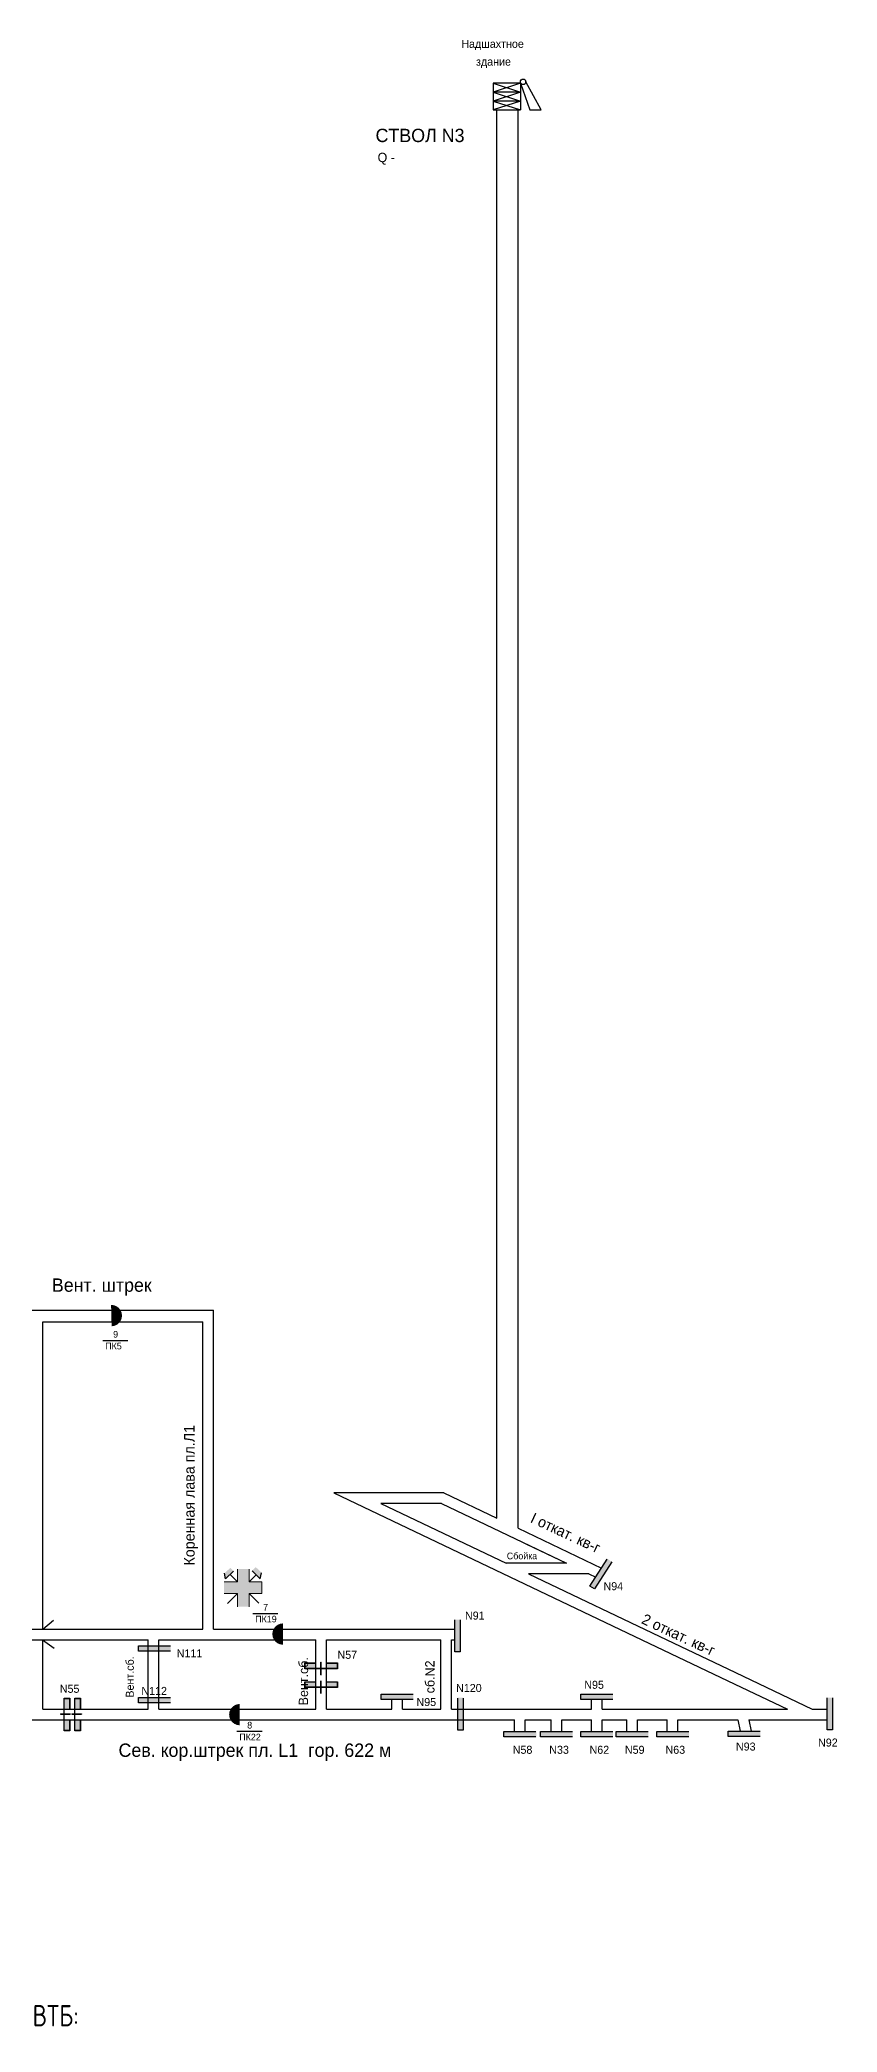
# Model space of a CAD drawing. Header units: millimetres. Extents: x -1214 to 292, y -473 to 324.
# Drawn here: x -7 to 292, y -425 to 322 of the extents above; entities that cross this region are included whole.
import ezdxf

# ---------------------------------------------------------------- set-up
doc = ezdxf.new("R2010")
doc.units = ezdxf.units.MM
for name, color, linetype in [('Двери', 7, 'Continuous'), ('Заслоны', 7, 'Continuous'), ('Номера перемычек', 7, 'Continuous'), ('Перемычки', 7, 'Continuous'), ('Пункты ВГК', 7, 'Continuous')]:
    doc.layers.add(name, color=color, linetype=linetype)
doc.styles.add('ESKD', font='Eskdwin')

msp = doc.modelspace()

# ---------------------------------------------------------------- hatches: boundary and pattern name
h = msp.add_hatch(color=256)
h.paths.add_polyline_path([(98, -288.46), (98.15, -288.46), (98.15, -286.07), (98, -286.07)])
h.paths.add_polyline_path([(98, -290.75), (98.15, -290.75), (98.15, -288.56), (98, -288.56)])
h = msp.add_hatch(color=256)
h.paths.add_polyline_path([(98, -295.47), (98.15, -295.47), (98.15, -293.09), (98, -293.09)])
h.paths.add_polyline_path([(98, -297.77), (98.15, -297.77), (98.15, -295.57), (98, -295.57)])
at = {"layer": 'Двери'}
h = msp.add_hatch(color=256, dxfattribs=at)
h.paths.add_polyline_path([(96.14, -286.36), (92.04, -286.36), (92.04, -288.56), (96.14, -288.56), (96.14, -288.46), (92.14, -288.46), (92.14, -286.46), (96.14, -286.46)])
h.paths.add_polyline_path([(100.14, -288.46), (96.14, -288.46), (96.14, -288.56), (100.14, -288.56)])
h.paths.add_polyline_path([(104.24, -286.36), (100.14, -286.36), (100.14, -286.46), (104.14, -286.46), (104.14, -288.46), (100.14, -288.46), (100.14, -288.56), (104.24, -288.56)])
h = msp.add_hatch(color=3, dxfattribs=at)
h.paths.add_polyline_path([(92.14, -286.46), (92.14, -288.46), (96.14, -288.46), (96.14, -286.46)])
h.paths.add_polyline_path([(104.14, -288.46), (104.14, -286.46), (100.14, -286.46), (100.14, -288.46)])
h = msp.add_hatch(color=256, dxfattribs=at)
h.paths.add_polyline_path([(96.14, -293.37), (92.04, -293.37), (92.04, -295.57), (96.14, -295.57), (96.14, -295.47), (92.14, -295.47), (92.14, -293.47), (96.14, -293.47)])
h.paths.add_polyline_path([(100.14, -295.47), (96.14, -295.47), (96.14, -295.57), (100.14, -295.57)])
h.paths.add_polyline_path([(104.24, -293.37), (100.14, -293.37), (100.14, -293.47), (104.14, -293.47), (104.14, -295.47), (100.14, -295.47), (100.14, -295.57), (104.24, -295.57)])
h = msp.add_hatch(color=3, dxfattribs=at)
h.paths.add_polyline_path([(92.14, -293.47), (92.14, -295.47), (96.14, -295.47), (96.14, -293.47)])
h.paths.add_polyline_path([(104.14, -295.47), (104.14, -293.47), (100.14, -293.47), (100.14, -295.47)])
h = msp.add_hatch(color=256, dxfattribs=at)
h.paths.add_polyline_path([(3.95, -303.67), (3.95, -299.57), (1.75, -299.57), (1.75, -303.67), (1.85, -303.67), (1.85, -299.67), (3.85, -299.67), (3.85, -303.67)])
h.paths.add_polyline_path([(1.85, -307.67), (1.85, -303.67), (1.75, -303.67), (1.75, -307.67)])
h.paths.add_polyline_path([(3.95, -311.77), (3.95, -307.67), (3.85, -307.67), (3.85, -311.67), (1.85, -311.67), (1.85, -307.67), (1.75, -307.67), (1.75, -311.77)])
h = msp.add_hatch(color=3, dxfattribs=at)
h.paths.add_polyline_path([(3.85, -299.67), (1.85, -299.67), (1.85, -303.67), (3.85, -303.67)])
h.paths.add_polyline_path([(1.85, -311.67), (3.85, -311.67), (3.85, -307.67), (1.85, -307.67)])
h = msp.add_hatch(color=256, dxfattribs=at)
h.paths.add_polyline_path([(7.95, -303.67), (7.95, -299.57), (5.75, -299.57), (5.75, -303.67), (5.85, -303.67), (5.85, -299.67), (7.85, -299.67), (7.85, -303.67)])
h.paths.add_polyline_path([(5.85, -307.67), (5.85, -303.67), (5.75, -303.67), (5.75, -307.67)])
h.paths.add_polyline_path([(7.95, -311.77), (7.95, -307.67), (7.85, -307.67), (7.85, -311.67), (5.85, -311.67), (5.85, -307.67), (5.75, -307.67), (5.75, -311.77)])
h = msp.add_hatch(color=3, dxfattribs=at)
h.paths.add_polyline_path([(7.85, -299.67), (5.85, -299.67), (5.85, -303.67), (7.85, -303.67)])
h.paths.add_polyline_path([(5.85, -311.67), (7.85, -311.67), (7.85, -307.67), (5.85, -307.67)])
at = {"layer": 'Заслоны'}
h = msp.add_hatch(color=7, dxfattribs=at)
h.paths.add_polyline_path([(19.57, -160.14, 0.267949), (22.99, -158.06), (19.53, -158.14)])
h.paths.add_polyline_path([(19.53, -158.14), (22.99, -158.06, 0.267949), (22.9, -154.06), (19.43, -154.14)])
h.paths.add_polyline_path([(19.43, -154.14), (22.9, -154.06, 0.267949), (19.39, -152.14)])
h = msp.add_hatch(color=7, dxfattribs=at)
h.paths.add_polyline_path([(83.85, -271.52, 0.267949), (80.38, -273.51), (83.84, -273.52)])
h.paths.add_polyline_path([(83.84, -273.52), (80.38, -273.51, 0.267949), (80.37, -277.51), (83.83, -277.52)])
h.paths.add_polyline_path([(83.83, -277.52), (80.37, -277.51, 0.267949), (83.82, -279.52)])
h = msp.add_hatch(color=7, dxfattribs=at)
h.paths.add_polyline_path([(67.65, -301.72, 0.267949), (64.18, -303.71), (67.65, -303.72)])
h.paths.add_polyline_path([(67.65, -303.72), (64.18, -303.71, 0.267949), (64.17, -307.71), (67.63, -307.72)])
h.paths.add_polyline_path([(67.63, -307.72), (64.17, -307.71, 0.267949), (67.63, -309.72)])
at = {"layer": 'Перемычки'}
h = msp.add_hatch(color=256, dxfattribs=at)
h.paths.add_polyline_path([(200.67, -258.74), (202.88, -255.29), (202.79, -255.23), (200.64, -258.6), (198.95, -257.52), (201.11, -254.15), (201.03, -254.1), (198.81, -257.55)])
h.paths.add_polyline_path([(202.79, -255.23), (202.88, -255.29), (207.25, -248.47), (205.39, -247.28), (201.03, -254.1), (201.11, -254.15), (205.42, -247.42), (207.11, -248.5)])
h = msp.add_hatch(color=3, dxfattribs=at)
h.paths.add_polyline_path([(198.95, -257.52), (200.64, -258.6), (202.79, -255.23), (201.11, -254.15)])
h.paths.add_polyline_path([(204.95, -251.86), (203.27, -250.79), (201.11, -254.15), (202.79, -255.23)])
h.paths.add_polyline_path([(204.95, -251.86), (207.11, -248.5), (205.42, -247.42), (203.27, -250.79)])
h = msp.add_hatch(color=256, dxfattribs=at)
h.paths.add_polyline_path([(150.4, -282.32), (150.4, -278.22), (150.3, -278.22), (150.3, -282.22), (148.3, -282.22), (148.3, -278.22), (148.2, -278.22), (148.2, -282.32)])
h.paths.add_polyline_path([(150.3, -278.22), (150.4, -278.22), (150.4, -270.12), (148.2, -270.12), (148.2, -278.22), (148.3, -278.22), (148.3, -270.22), (150.3, -270.22)])
h = msp.add_hatch(color=3, dxfattribs=at)
h.paths.add_polyline_path([(148.3, -282.22), (150.3, -282.22), (150.3, -278.22), (148.3, -278.22)])
h.paths.add_polyline_path([(150.3, -274.22), (148.3, -274.22), (148.3, -278.22), (150.3, -278.22)])
h.paths.add_polyline_path([(150.3, -274.22), (150.3, -270.22), (148.3, -270.22), (148.3, -274.22)])
h = msp.add_hatch(color=256, dxfattribs=at)
h.paths.add_polyline_path([(29.58, -282.05), (33.68, -282.05), (33.68, -281.95), (29.68, -281.95), (29.68, -279.95), (33.68, -279.95), (33.68, -279.85), (29.58, -279.85)])
h.paths.add_polyline_path([(33.68, -281.95), (33.68, -282.05), (41.78, -282.05), (41.78, -279.85), (33.68, -279.85), (33.68, -279.95), (41.68, -279.95), (41.68, -281.95)])
h = msp.add_hatch(color=3, dxfattribs=at)
h.paths.add_polyline_path([(29.68, -279.95), (29.68, -281.95), (33.68, -281.95), (33.68, -279.95)])
h.paths.add_polyline_path([(37.68, -281.95), (37.68, -279.95), (33.68, -279.95), (33.68, -281.95)])
h.paths.add_polyline_path([(37.68, -281.95), (41.68, -281.95), (41.68, -279.95), (37.68, -279.95)])
h = msp.add_hatch(color=256, dxfattribs=at)
h.paths.add_polyline_path([(120.5, -300.1), (124.6, -300.1), (124.6, -300), (120.6, -300), (120.6, -298), (124.6, -298), (124.6, -297.9), (120.5, -297.9)])
h.paths.add_polyline_path([(124.6, -300), (124.6, -300.1), (132.7, -300.1), (132.7, -297.9), (124.6, -297.9), (124.6, -298), (132.6, -298), (132.6, -300)])
h = msp.add_hatch(color=3, dxfattribs=at)
h.paths.add_polyline_path([(120.6, -298), (120.6, -300), (124.6, -300), (124.6, -298)])
h.paths.add_polyline_path([(128.6, -300), (128.6, -298), (124.6, -298), (124.6, -300)])
h.paths.add_polyline_path([(128.6, -300), (132.6, -300), (132.6, -298), (128.6, -298)])
h = msp.add_hatch(color=256, dxfattribs=at)
h.paths.add_polyline_path([(195.36, -300.1), (199.46, -300.1), (199.46, -300), (195.46, -300), (195.46, -298), (199.46, -298), (199.46, -297.9), (195.36, -297.9)])
h.paths.add_polyline_path([(199.46, -300), (199.46, -300.1), (207.56, -300.1), (207.56, -297.9), (199.46, -297.9), (199.46, -298), (207.46, -298), (207.46, -300)])
h = msp.add_hatch(color=3, dxfattribs=at)
h.paths.add_polyline_path([(195.46, -298), (195.46, -300), (199.46, -300), (199.46, -298)])
h.paths.add_polyline_path([(203.46, -300), (203.46, -298), (199.46, -298), (199.46, -300)])
h.paths.add_polyline_path([(203.46, -300), (207.46, -300), (207.46, -298), (203.46, -298)])
h = msp.add_hatch(color=256, dxfattribs=at)
h.paths.add_polyline_path([(29.58, -301.43), (33.68, -301.43), (33.68, -301.33), (29.68, -301.33), (29.68, -299.33), (33.68, -299.33), (33.68, -299.23), (29.58, -299.23)])
h.paths.add_polyline_path([(33.68, -301.33), (33.68, -301.43), (41.78, -301.43), (41.78, -299.23), (33.68, -299.23), (33.68, -299.33), (41.68, -299.33), (41.68, -301.33)])
h = msp.add_hatch(color=3, dxfattribs=at)
h.paths.add_polyline_path([(29.68, -299.33), (29.68, -301.33), (33.68, -301.33), (33.68, -299.33)])
h.paths.add_polyline_path([(37.68, -301.33), (37.68, -299.33), (33.68, -299.33), (33.68, -301.33)])
h.paths.add_polyline_path([(37.68, -301.33), (41.68, -301.33), (41.68, -299.33), (37.68, -299.33)])
h = msp.add_hatch(color=256, dxfattribs=at)
h.paths.add_polyline_path([(151.5, -311.62), (151.5, -307.52), (151.4, -307.52), (151.4, -311.52), (149.4, -311.52), (149.4, -307.52), (149.3, -307.52), (149.3, -311.62)])
h.paths.add_polyline_path([(151.4, -307.52), (151.5, -307.52), (151.5, -299.42), (149.3, -299.42), (149.3, -307.52), (149.4, -307.52), (149.4, -299.52), (151.4, -299.52)])
h = msp.add_hatch(color=3, dxfattribs=at)
h.paths.add_polyline_path([(149.4, -311.52), (151.4, -311.52), (151.4, -307.52), (149.4, -307.52)])
h.paths.add_polyline_path([(151.4, -303.52), (149.4, -303.52), (149.4, -307.52), (151.4, -307.52)])
h.paths.add_polyline_path([(151.4, -303.52), (151.4, -299.52), (149.4, -299.52), (149.4, -303.52)])
h = msp.add_hatch(color=256, dxfattribs=at)
h.paths.add_polyline_path([(289.97, -311.56), (289.97, -307.46), (289.87, -307.46), (289.87, -311.46), (287.87, -311.46), (287.87, -307.46), (287.77, -307.46), (287.77, -311.56)])
h.paths.add_polyline_path([(289.87, -307.46), (289.97, -307.46), (289.97, -299.36), (287.77, -299.36), (287.77, -307.46), (287.87, -307.46), (287.87, -299.46), (289.87, -299.46)])
h = msp.add_hatch(color=3, dxfattribs=at)
h.paths.add_polyline_path([(287.87, -311.46), (289.87, -311.46), (289.87, -307.46), (287.87, -307.46)])
h.paths.add_polyline_path([(289.87, -303.46), (287.87, -303.46), (287.87, -307.46), (289.87, -307.46)])
h.paths.add_polyline_path([(289.87, -303.46), (289.87, -299.46), (287.87, -299.46), (287.87, -303.46)])
h = msp.add_hatch(color=256, dxfattribs=at)
h.paths.add_polyline_path([(166.57, -314.2), (170.67, -314.2), (170.67, -314.1), (166.67, -314.1), (166.67, -312.1), (170.67, -312.1), (170.67, -312), (166.57, -312)])
h.paths.add_polyline_path([(170.67, -314.1), (170.67, -314.2), (178.77, -314.2), (178.77, -312), (170.67, -312), (170.67, -312.1), (178.67, -312.1), (178.67, -314.1)])
h = msp.add_hatch(color=3, dxfattribs=at)
h.paths.add_polyline_path([(166.67, -312.1), (166.67, -314.1), (170.67, -314.1), (170.67, -312.1)])
h.paths.add_polyline_path([(174.67, -314.1), (174.67, -312.1), (170.67, -312.1), (170.67, -314.1)])
h.paths.add_polyline_path([(174.67, -314.1), (178.67, -314.1), (178.67, -312.1), (174.67, -312.1)])
h = msp.add_hatch(color=256, dxfattribs=at)
h.paths.add_polyline_path([(180.26, -314.2), (184.36, -314.2), (184.36, -314.1), (180.36, -314.1), (180.36, -312.1), (184.36, -312.1), (184.36, -312), (180.26, -312)])
h.paths.add_polyline_path([(184.36, -314.1), (184.36, -314.2), (192.46, -314.2), (192.46, -312), (184.36, -312), (184.36, -312.1), (192.36, -312.1), (192.36, -314.1)])
h = msp.add_hatch(color=3, dxfattribs=at)
h.paths.add_polyline_path([(180.36, -312.1), (180.36, -314.1), (184.36, -314.1), (184.36, -312.1)])
h.paths.add_polyline_path([(188.36, -314.1), (188.36, -312.1), (184.36, -312.1), (184.36, -314.1)])
h.paths.add_polyline_path([(188.36, -314.1), (192.36, -314.1), (192.36, -312.1), (188.36, -312.1)])
h = msp.add_hatch(color=256, dxfattribs=at)
h.paths.add_polyline_path([(195.36, -314.2), (199.46, -314.2), (199.46, -314.1), (195.46, -314.1), (195.46, -312.1), (199.46, -312.1), (199.46, -312), (195.36, -312)])
h.paths.add_polyline_path([(199.46, -314.1), (199.46, -314.2), (207.56, -314.2), (207.56, -312), (199.46, -312), (199.46, -312.1), (207.46, -312.1), (207.46, -314.1)])
h = msp.add_hatch(color=3, dxfattribs=at)
h.paths.add_polyline_path([(195.46, -312.1), (195.46, -314.1), (199.46, -314.1), (199.46, -312.1)])
h.paths.add_polyline_path([(203.46, -314.1), (203.46, -312.1), (199.46, -312.1), (199.46, -314.1)])
h.paths.add_polyline_path([(203.46, -314.1), (207.46, -314.1), (207.46, -312.1), (203.46, -312.1)])
h = msp.add_hatch(color=256, dxfattribs=at)
h.paths.add_polyline_path([(208.63, -314.2), (212.73, -314.2), (212.73, -314.1), (208.73, -314.1), (208.73, -312.1), (212.73, -312.1), (212.73, -312), (208.63, -312)])
h.paths.add_polyline_path([(212.73, -314.1), (212.73, -314.2), (220.83, -314.2), (220.83, -312), (212.73, -312), (212.73, -312.1), (220.73, -312.1), (220.73, -314.1)])
h = msp.add_hatch(color=3, dxfattribs=at)
h.paths.add_polyline_path([(208.73, -312.1), (208.73, -314.1), (212.73, -314.1), (212.73, -312.1)])
h.paths.add_polyline_path([(216.73, -314.1), (216.73, -312.1), (212.73, -312.1), (212.73, -314.1)])
h.paths.add_polyline_path([(216.73, -314.1), (220.73, -314.1), (220.73, -312.1), (216.73, -312.1)])
h = msp.add_hatch(color=256, dxfattribs=at)
h.paths.add_polyline_path([(223.85, -314.2), (227.95, -314.2), (227.95, -314.1), (223.95, -314.1), (223.95, -312.1), (227.95, -312.1), (227.95, -312), (223.85, -312)])
h.paths.add_polyline_path([(227.95, -314.1), (227.95, -314.2), (236.05, -314.2), (236.05, -312), (227.95, -312), (227.95, -312.1), (235.95, -312.1), (235.95, -314.1)])
h = msp.add_hatch(color=3, dxfattribs=at)
h.paths.add_polyline_path([(223.95, -312.1), (223.95, -314.1), (227.95, -314.1), (227.95, -312.1)])
h.paths.add_polyline_path([(231.95, -314.1), (231.95, -312.1), (227.95, -312.1), (227.95, -314.1)])
h.paths.add_polyline_path([(231.95, -314.1), (235.95, -314.1), (235.95, -312.1), (231.95, -312.1)])
h = msp.add_hatch(color=256, dxfattribs=at)
h.paths.add_polyline_path([(250.67, -314.03), (254.77, -314.03), (254.77, -313.93), (250.77, -313.93), (250.77, -311.93), (254.77, -311.93), (254.77, -311.83), (250.67, -311.83)])
h.paths.add_polyline_path([(254.77, -313.93), (254.77, -314.03), (262.87, -314.03), (262.87, -311.83), (254.77, -311.83), (254.77, -311.93), (262.77, -311.93), (262.77, -313.93)])
h = msp.add_hatch(color=3, dxfattribs=at)
h.paths.add_polyline_path([(250.77, -311.93), (250.77, -313.93), (254.77, -313.93), (254.77, -311.93)])
h.paths.add_polyline_path([(258.77, -313.93), (258.77, -311.93), (254.77, -311.93), (254.77, -313.93)])
h.paths.add_polyline_path([(258.77, -313.93), (262.77, -313.93), (262.77, -311.93), (258.77, -311.93)])
at = {"layer": 'Пункты ВГК'}
msp.add_hatch(color=1, dxfattribs=at).paths.add_polyline_path([(71.15, -255.97), (71.15, -251.17), (66.83, -251.17), (66.83, -255.97), (61.75, -255.97), (61.75, -260.29), (66.83, -260.29), (66.83, -265.31), (71.15, -265.31), (71.15, -260.29), (75.89, -260.29), (75.89, -255.97)])
h = msp.add_hatch(color=256, dxfattribs=at)
h.paths.add_polyline_path([(73.61, -250.4), (72.23, -251.78), (75.29, -254.84), (75.81, -252.57)])
h.paths.add_polyline_path([(65.3, -251.88), (64.09, -250.67), (61.95, -252.72), (62.34, -254.84)])

# ---------------------------------------------------------------- linework, layer by layer
for p, q in [((180.6, 295.81), (174.91, 306.31)), ((172.87, 305.82), (162.61, 302.49)), ((162.61, 305.82), (172.87, 302.49)), ((172.87, 305.82), (162.61, 305.82)), ((162.61, 305.82), (162.61, 295.82)), ((162.61, 302.49), (172.87, 299.15)), ((172.87, 302.49), (162.61, 299.15)), ((172.87, 302.49), (162.61, 302.49)), ((172.87, 299.15), (162.61, 295.82)), ((162.61, 299.15), (172.87, 295.82)), ((172.87, 299.15), (162.61, 299.15)), ((172.87, 305.82), (176.42, 295.81)), ((172.87, 305.82), (172.87, 295.82)), ((162.61, 295.82), (172.87, 295.82)), ((162.61, 295.82), (162.61, 295.82)), ((164.04, -89.11), (164.04, 295.82)), ((172.04, -89.11), (172.04, 295.82)), ((176.42, 295.81), (180.6, 295.81)), ((164.04, -232.06), (164.04, -89.11)), ((172.04, -235.88), (172.04, -89.11)), ((-10.26, -154.11), (57.82, -154.11)), ((57.82, -273.69), (57.82, -154.11)), ((-6.26, -273.69), (-6.26, -158.42)), ((-6.26, -158.42), (53.82, -158.42)), ((53.82, -273.69), (53.82, -158.42)), ((102.91, -222.59), (218.42, -277.69)), ((144.19, -222.59), (102.91, -222.59)), ((144.19, -222.59), (164.04, -232.06)), ((120.58, -226.59), (167.47, -248.96)), ((143.29, -226.59), (120.58, -226.59)), ((143.29, -226.59), (190.18, -248.96)), ((172.04, -235.88), (203.27, -250.77)), ((175.08, -241.76), (190.18, -248.96)), ((190.18, -248.96), (167.47, -248.96)), ((198.56, -252.96), (175.86, -252.96)), ((175.86, -252.96), (227.72, -277.69)), ((198.56, -252.96), (201.1, -254.17)), ((-56.81, -273.69), (-6.26, -273.69)), ((-6.26, -273.69), (-2.19, -270.28)), ((-6.26, -273.69), (37.15, -273.69)), ((-6.26, -273.69), (-6.13, -273.69)), ((36.93, -273.69), (53.82, -273.69)), ((57.82, -273.69), (148.3, -273.69)), ((-36.41, -277.69), (-6.26, -277.69)), ((-6.28, -277.67), (-1.95, -280.75)), ((-6.26, -277.69), (-1.18, -277.69)), ((-6.26, -277.69), (14.58, -277.69)), ((-6.26, -303.69), (-6.26, -277.69)), ((-1.18, -277.69), (10.58, -277.69)), ((14.58, -277.69), (33.32, -277.69)), ((33.32, -303.69), (33.32, -277.69)), ((37.32, -303.69), (37.32, -277.69)), ((37.32, -277.69), (41.15, -277.69)), ((41.15, -277.69), (52.01, -277.69)), ((51.73, -277.69), (96.13, -277.69)), ((96.13, -303.69), (96.13, -277.69)), ((100.13, -303.69), (100.13, -277.69)), ((100.13, -277.69), (142.96, -277.69)), ((142.96, -303.69), (142.96, -277.69)), ((146.96, -303.69), (146.96, -277.68)), ((146.96, -277.68), (148.27, -277.68)), ((218.42, -277.69), (250.61, -293.04)), ((227.72, -277.69), (250.61, -288.61)), ((98, -286.07), (98.15, -286.07)), ((250.61, -288.61), (282.23, -303.69)), ((98, -293.46), (98.15, -293.46)), ((250.61, -293.04), (272.94, -303.69)), ((-6.26, -303.69), (10.58, -303.69)), ((-6.26, -303.69), (14.58, -303.69)), ((14.58, -303.69), (33.32, -303.69)), ((37.32, -303.69), (41.05, -303.69)), ((41.15, -303.69), (52.01, -303.69)), ((51.37, -303.69), (84.03, -303.69)), ((83.67, -303.69), (94.27, -303.69)), ((93.41, -303.69), (93.45, -303.69)), ((93.45, -303.69), (96.13, -303.69)), ((100.13, -303.69), (124.6, -303.69)), ((124.6, -303.69), (124.6, -300)), ((128.6, -303.69), (128.6, -300)), ((128.6, -303.69), (142.96, -303.69)), ((146.96, -303.69), (199.46, -303.69)), ((199.46, -303.69), (199.46, -300)), ((203.46, -303.69), (203.46, -300)), ((203.46, -303.69), (239.03, -303.69)), ((239.03, -303.69), (250.61, -303.69)), ((250.61, -303.69), (272.94, -303.69)), ((271.88, -303.69), (272.94, -303.69)), ((282.23, -303.69), (287.87, -303.69)), ((-56.81, -307.69), (14.58, -307.69)), ((14.58, -307.69), (41.15, -307.69)), ((41.15, -307.69), (163.04, -307.69)), ((163.04, -307.69), (170.67, -307.69)), ((170.67, -312.1), (170.67, -307.69)), ((174.67, -312.1), (174.67, -307.69)), ((174.67, -307.69), (184.36, -307.69)), ((184.36, -312.1), (184.36, -307.69)), ((188.36, -312.1), (188.36, -307.69)), ((188.36, -307.69), (199.46, -307.69)), ((199.46, -312.1), (199.46, -307.69)), ((203.46, -312.1), (203.46, -307.69)), ((203.46, -307.69), (212.73, -307.69)), ((212.73, -312.1), (212.73, -307.69)), ((216.73, -312.1), (216.73, -307.69)), ((216.73, -307.69), (227.93, -307.69)), ((227.93, -312.1), (227.93, -307.69)), ((231.93, -312.1), (231.93, -307.69)), ((231.93, -307.69), (238.64, -307.69)), ((235.75, -307.69), (250.61, -307.69)), ((250.61, -307.69), (252.61, -307.69)), ((252.61, -307.69), (254.42, -307.69)), ((254.42, -307.69), (255.26, -311.93)), ((258.5, -307.69), (259.33, -311.93)), ((258.5, -307.69), (266.49, -307.69)), ((266.49, -307.69), (287.87, -307.69))]:
    msp.add_line(p, q)
msp.add_circle((173.87, 306.34), 1.04)
at = {"layer": 'Двери'}
for p, q in [((98, -290.75), (98, -286.07)), ((98, -290.75), (98.15, -290.75)), ((98.15, -290.75), (98.15, -286.07)), ((98, -297.77), (98, -293.09)), ((98.15, -297.76), (98.15, -293.09)), ((0.42, -305.46), (4.08, -305.46)), ((0.42, -305.46), (4.08, -305.46)), ((0.42, -305.46), (4.08, -305.46)), ((0.42, -305.46), (4.08, -305.46)), ((0.42, -305.46), (0.42, -305.6)), ((0.42, -305.47), (4.08, -305.47)), ((0.42, -305.48), (4.08, -305.48)), ((0.42, -305.49), (4.08, -305.49)), ((0.42, -305.5), (4.08, -305.5)), ((0.42, -305.51), (4.08, -305.51)), ((0.42, -305.52), (4.08, -305.52)), ((0.42, -305.53), (4.08, -305.53)), ((0.42, -305.54), (4.08, -305.54)), ((0.42, -305.55), (4.08, -305.55)), ((0.42, -305.56), (4.08, -305.56)), ((0.42, -305.57), (4.08, -305.57)), ((0.42, -305.58), (4.08, -305.58)), ((0.42, -305.59), (4.08, -305.59)), ((0.42, -305.6), (4.08, -305.6)), ((4.08, -305.46), (4.08, -305.6)), ((4.69, -305.46), (8.35, -305.46)), ((4.69, -305.46), (4.69, -305.6)), ((4.69, -305.46), (8.35, -305.46)), ((4.69, -305.46), (8.35, -305.46)), ((4.69, -305.46), (8.35, -305.46)), ((4.69, -305.47), (8.35, -305.47)), ((4.69, -305.48), (8.35, -305.48)), ((4.69, -305.49), (8.35, -305.49)), ((4.69, -305.5), (8.35, -305.5)), ((4.69, -305.51), (8.35, -305.51)), ((4.69, -305.52), (8.35, -305.52)), ((4.69, -305.53), (8.35, -305.53)), ((4.69, -305.54), (8.35, -305.54)), ((4.69, -305.55), (8.35, -305.55)), ((4.69, -305.56), (8.35, -305.56)), ((4.69, -305.57), (8.35, -305.57)), ((4.69, -305.58), (8.35, -305.58)), ((4.69, -305.59), (8.35, -305.59)), ((4.69, -305.6), (8.35, -305.6)), ((8.35, -305.46), (8.35, -305.6))]:
    msp.add_line(p, q, dxfattribs=at)
for points in [[(100.14, -286.36), (104.24, -286.36), (104.24, -288.56), (92.04, -288.56), (92.04, -286.36), (96.14, -286.36)], [(100.14, -286.46), (104.14, -286.46), (104.14, -288.46), (92.14, -288.46), (92.14, -286.46), (96.14, -286.46)], [(100.14, -293.37), (104.24, -293.37), (104.24, -295.57), (92.04, -295.57), (92.04, -293.37), (96.14, -293.37)], [(100.14, -293.47), (104.14, -293.47), (104.14, -295.47), (92.14, -295.47), (92.14, -293.47), (96.14, -293.47)], [(3.95, -307.67), (3.95, -311.77), (1.75, -311.77), (1.75, -299.57), (3.95, -299.57), (3.95, -303.67)], [(3.85, -307.67), (3.85, -311.67), (1.85, -311.67), (1.85, -299.67), (3.85, -299.67), (3.85, -303.67)], [(7.95, -307.67), (7.95, -311.77), (5.75, -311.77), (5.75, -299.57), (7.95, -299.57), (7.95, -303.67)], [(7.85, -307.67), (7.85, -311.67), (5.85, -311.67), (5.85, -299.67), (7.85, -299.67), (7.85, -303.67)]]:
    msp.add_lwpolyline(points, dxfattribs=at)
at = {"layer": 'Заслоны', "color": 7}
for p, q in [((16.31, -165.43), (25.71, -165.43)), ((72.55, -267.77), (81.95, -267.77)), ((66.59, -311.98), (75.99, -311.98))]:
    msp.add_line(p, q, dxfattribs=at)
at = {"layer": 'Перемычки'}
for points in [[(207.11, -248.5), (200.64, -258.6), (198.95, -257.52), (205.42, -247.42)], [(150.3, -270.22), (150.3, -282.22), (148.3, -282.22), (148.3, -270.22)], [(41.68, -281.95), (29.68, -281.95), (29.68, -279.95), (41.68, -279.95)], [(132.6, -300), (120.6, -300), (120.6, -298), (132.6, -298)], [(207.46, -300), (195.46, -300), (195.46, -298), (207.46, -298)], [(41.68, -301.33), (29.68, -301.33), (29.68, -299.33), (41.68, -299.33)], [(151.4, -299.52), (151.4, -311.52), (149.4, -311.52), (149.4, -299.52)], [(289.87, -299.46), (289.87, -311.46), (287.87, -311.46), (287.87, -299.46)], [(178.67, -314.1), (166.67, -314.1), (166.67, -312.1), (178.67, -312.1)], [(192.36, -314.1), (180.36, -314.1), (180.36, -312.1), (192.36, -312.1)], [(207.46, -314.1), (195.46, -314.1), (195.46, -312.1), (207.46, -312.1)], [(220.73, -314.1), (208.73, -314.1), (208.73, -312.1), (220.73, -312.1)], [(235.95, -314.1), (223.95, -314.1), (223.95, -312.1), (235.95, -312.1)], [(262.77, -313.93), (250.77, -313.93), (250.77, -311.93), (262.77, -311.93)]]:
    msp.add_lwpolyline(points, dxfattribs=at)
at = {"layer": 'Пункты ВГК'}
for p, q in [((62.34, -254.84), (61.95, -252.72)), ((65.3, -251.88), (62.34, -254.84)), ((72.23, -251.78), (75.29, -254.84)), ((73.79, -253.33), (72.44, -251.99)), ((75.29, -254.84), (75.81, -252.57))]:
    msp.add_line(p, q, dxfattribs=at)
at = {"layer": 'Пункты ВГК', "lineweight": 30}
for p, q in [((64.02, -253.16), (66.83, -255.97)), ((73.79, -253.33), (71.15, -255.97)), ((66.83, -260.29), (63.05, -264.07)), ((71.15, -260.29), (74.8, -263.94))]:
    msp.add_line(p, q, dxfattribs=at)
at = {"layer": 'Пункты ВГК', "color": 1, "lineweight": 20}
for p, q in [((66.83, -255.97), (66.83, -251.17)), ((71.15, -255.97), (71.15, -251.17)), ((61.75, -255.97), (66.83, -255.97)), ((61.75, -260.29), (66.83, -260.29)), ((66.83, -265.31), (66.83, -260.29)), ((71.15, -255.97), (75.89, -255.97)), ((71.15, -265.31), (71.15, -260.29)), ((71.15, -260.29), (75.89, -260.29)), ((75.89, -260.29), (75.89, -255.97))]:
    msp.add_line(p, q, dxfattribs=at)

# ---------------------------------------------------------------- texts
for s, height, p in [('Надшахтное', 3, (150.7, 319.1)), ('здание', 3, (156.22, 312.43)), ('СТВОЛ N3', 5, (118.54, 283.77)), ('Q - ', 3.5, (119.31, 276.26)), ('Вент. штрек', 5, (-2.82, -147.2)), ('Сбойка', 2.5, (167.75, -247.48)), ('Сев. кор.штрек пл. L1  гор. 622 м', 5, (22.17, -321.55))]:
    msp.add_text(s, height=height).set_placement(p)
for s, height, rotation, p in [('Коренная лава пл.Л1', 4, 90, (50.71, -249.82)), ('I откат. кв-г', 4, 335, (176.26, -233.49)), ('2 откат. кв-г', 4, 335, (217.91, -271.34)), ('Вент.сб.', 3, 90, (27.9, -299.35)), ('Вент.сб.', 3.5, 90, (93.25, -302.25)), ('сб.N2', 3.5, 90, (140.65, -297.73))]:
    msp.add_text(s, height=height, rotation=rotation).set_placement(p)
at = {"style": 'ESKD'}
msp.add_text('Начальник уч-ка ВТБ:', height=8, dxfattribs=at).set_placement((-83.6, -422.57))
at = {"layer": 'Заслоны', "color": 7}
for s, p in [('9', (20.15, -164.38)), ('ПК5', (17.17, -168.81)), ('ПК19', (73.41, -271.15)), ('7', (76.39, -266.72)), ('ПК22', (67.45, -315.36)), ('8', (70.43, -310.93))]:
    msp.add_text(s, height=2.5, dxfattribs=at).set_placement(p)
at = {"layer": 'Номера перемычек'}
for s, p in [('N94', (204.01, -259.07)), ('N91', (152.07, -270.09)), ('N111', (44, -284.25)), ('N57', (104.26, -284.79)), ('N55', (0.15, -297.54)), ('N112', (30.74, -298.33)), ('N120', (148.74, -297.23)), ('N95', (196.81, -296.03)), ('N95', (133.89, -302.5)), ('N58', (169.98, -320.4)), ('N33', (183.68, -320.4)), ('N62', (198.78, -320.4)), ('N59', (212.04, -320.4)), ('N63', (227.26, -320.4)), ('N93', (253.67, -319.19)), ('N92', (284.46, -317.68))]:
    msp.add_text(s, height=3, dxfattribs=at).set_placement(p)

doc.saveas('drawing.dxf')
